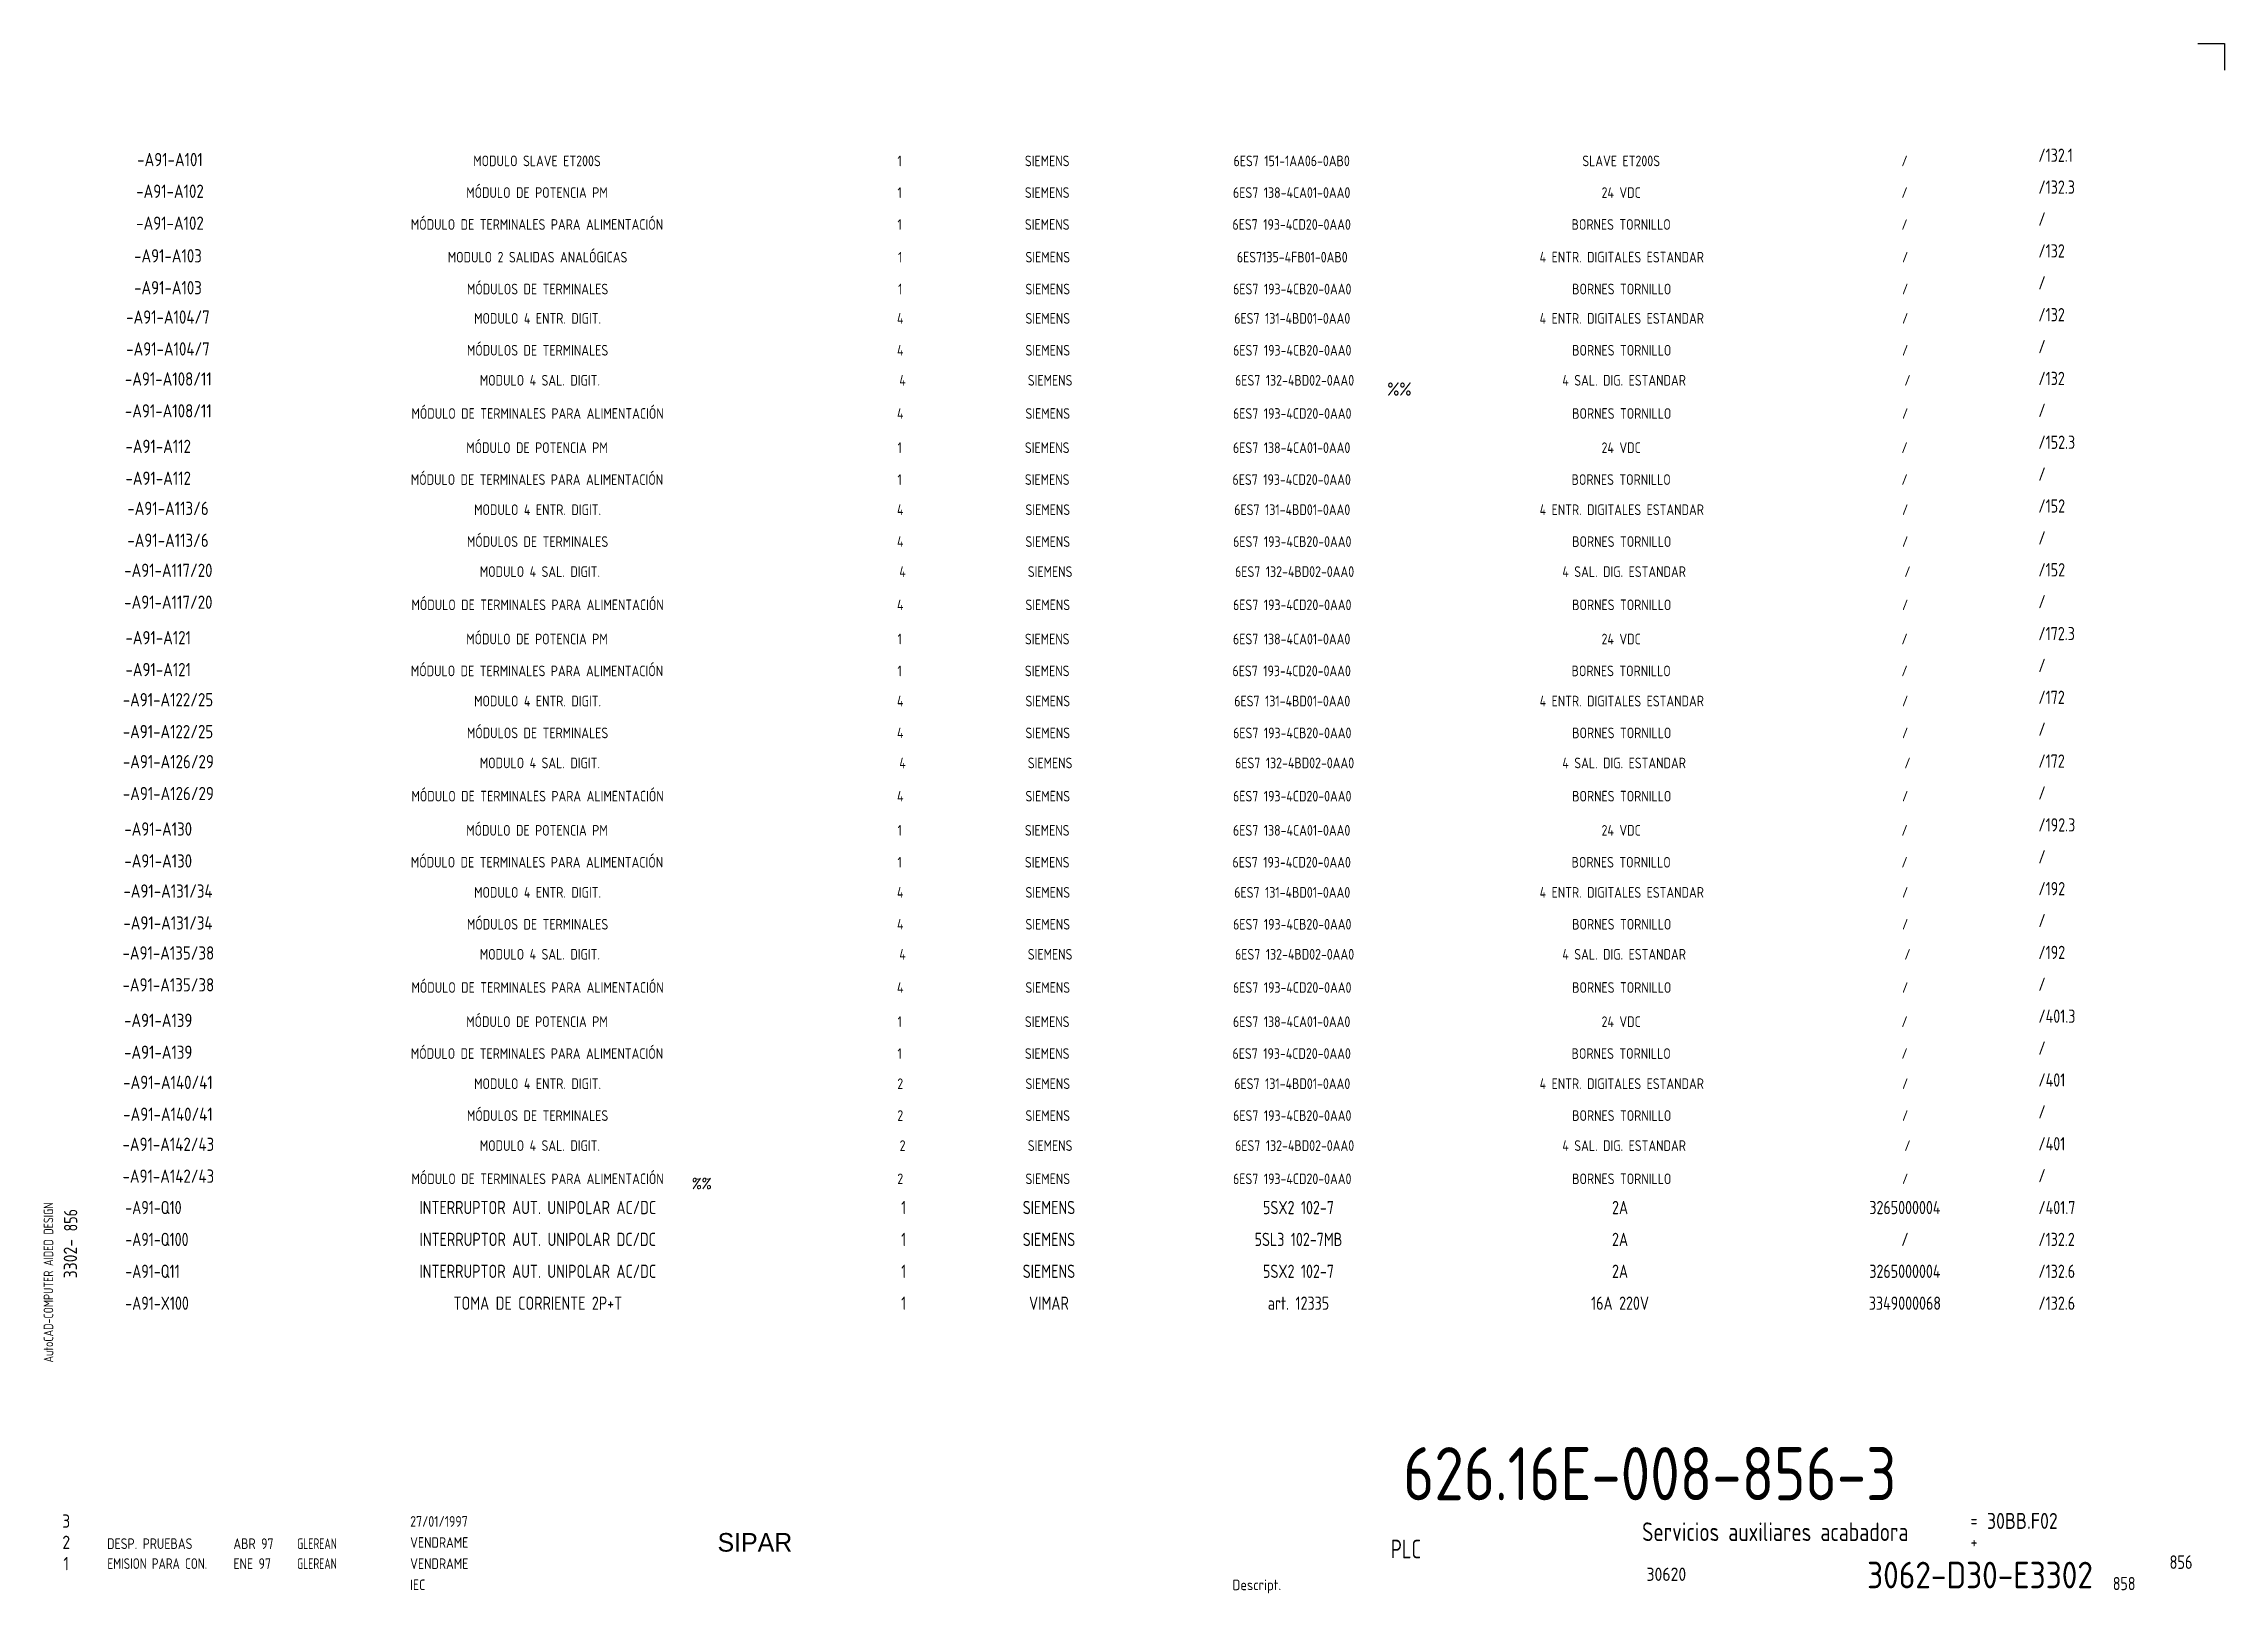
# Model space of a CAD drawing. Extents: x 10 to 420, y 5 to 297.
import ezdxf
from ezdxf.enums import TextEntityAlignment as Align

# ---------------------------------------------------------------- set-up
doc = ezdxf.new("R2010")
doc.units = 0
doc.header["$LTSCALE"] = 8
doc.header["$MEASUREMENT"] = 0
doc.layers.get('0').update_dxf_attribs({"linetype": 'CONTINUOUS'})
doc.layers.add('CART', color=7, linetype='CONTINUOUS')
doc.layers.add('ING', color=7, linetype='CONTINUOUS')
doc.styles.add('DIN', font='DIN', dxfattribs={"width": 0.85})
doc.styles.add('SIMPLEX', font='SIMPLEX', dxfattribs={"width": 0.9})
doc.styles.add('UNIV', font='UNIV')

# ---------------------------------------------------------------- blocks, each defined once
blk = doc.blocks.new('WB-FG100')
at = {"layer": 'CART', "color": 1}
for p, q in [((415, 297), (420, 297)), ((420, 297), (420, 292))]:
    blk.add_line(p, q, dxfattribs=at)
at = {"layer": 'CART', "color": 1, "style": 'DIN', "width": 0.8}
blk.add_text('AutoCAD-COMPUTER AIDED DESIGN', height=1.8, rotation=90, dxfattribs=at).set_placement((11.47, 48.84))
at = {"layer": 'CART', "color": 3, "style": 'DIN', "width": 0.8}
for s, p in [('=', (372.24, 17.91)), ('+', (372.24, 13.87))]:
    blk.add_text(s, height=2.5, dxfattribs=at).set_placement(p)
at = {"layer": 'CART', "color": 7, "style": 'DIN', "width": 0.9}
blk.add_attdef('FILE', text='', height=2.5, rotation=90, dxfattribs=at).set_placement((15.95, 68.38), align=Align.CENTER)
for tag, p in [('MOD-3', (13.92, 19)), ('MOD-2', (13.92, 15)), ('MOD-1', (13.92, 11)), ('NR.COMMESSA', (315, 9))]:
    blk.add_attdef(tag, text='', height=2.5, dxfattribs=at).set_placement(p, align=Align.MIDDLE)
at = {"layer": 'CART', "color": 7, "style": 'DIN'}
for tag, width, p in [('REV-3', 0.9, (21.66, 19)), ('DATA-3', 0.9, (45.37, 19)), ('NOME-3', 0.9, (57.37, 19)), ('REV-2', 0.9, (21.66, 15)), ('DATA-2', 0.9, (45.37, 15)), ('NOME-2', 0.9, (57.37, 15)), ('REV-1', 0.9, (21.66, 11)), ('DATA-1', 0.9, (45.37, 11)), ('NOME-1', 0.7, (57.37, 11))]:
    blk.add_attdef(tag, text='', height=2, dxfattribs=dict(at, width=width)).set_placement(p, align=Align.MIDDLE_LEFT)
at = {"layer": 'CART', "color": 7, "style": 'DIN', "width": 0.9}
for tag, p, height in [('DATA', (78.64, 17.94), 2), ('ESECUTORE', (78.64, 13.97), 2), ('CONTROLLORE', (78.64, 9.99), 2), ('SEGUE', (398.93, 5.65), 2.8), ('NORMA', (78.64, 6.01), 2)]:
    blk.add_attdef(tag, p, '', height=height, dxfattribs=at)
at = {"layer": 'CART', "color": 2, "style": 'DIN', "width": 0.9}
for tag, p in [('TITOLO-1/3', (266.5, 18.23)), ('TITOLO-1/2', (266.5, 15.73)), ('TITOLO-2/3', (266.5, 13.18)), ('TITOLO-2/2', (266.5, 10.68)), ('TITOLO-3/3', (266.5, 8.13))]:
    blk.add_attdef(tag, text='', height=3.5, dxfattribs=at).set_placement(p, align=Align.MIDDLE)
at = {"layer": 'CART', "color": 3, "style": 'DIN', "width": 0.9}
blk.add_attdef('ASSIEME', text='', height=3.5, dxfattribs=at).set_placement((334, 17), align=Align.MIDDLE)
at = {"layer": 'CART', "color": 3, "style": 'DIN', "width": 0.85}
for tag, p in [('=', (375.33, 16.63)), ('+', (375.33, 12.76))]:
    blk.add_attdef(tag, text='', height=3, dxfattribs=at).set_placement(p, align=Align.BOTTOM_LEFT)
at = {"layer": 'CART', "color": 3, "style": 'DIN', "width": 0.9}
blk.add_attdef('FOGLIO', text='', height=2.8, dxfattribs=at).set_placement((414.2, 9.56), align=Align.RIGHT)
at = {"layer": 'CART', "color": 2, "style": 'DIN', "width": 0.9}
blk.add_attdef('DISEGNO', text='', height=5, dxfattribs=at).set_placement((395.27, 6.35), align=Align.RIGHT)
at = {"layer": 'CART', "color": 1, "style": 'DIN', "width": 0.9}
blk.add_attdef('TIPOLOGIA', (233.37, 6), '', height=2, dxfattribs=at)

msp = doc.modelspace()

# ---------------------------------------------------------------- block references
at = {"layer": 'CART'}
ref = msp.add_blockref('WB-FG100', (0, 0), dxfattribs=at)
ref.add_attrib('TIPOLOGIA', 'Descript.', (233.37, 6), dxfattribs={"color": 1, "height": 2, "style": 'DIN', "width": 0.9})
ref.add_attrib('ASSIEME', 'Servicios auxiliares acabadora', dxfattribs={"color": 3, "height": 3.5, "style": 'DIN', "width": 0.8}).set_placement((335.5, 17), align=Align.MIDDLE)
ref.add_attrib('=', '30BB.F02', dxfattribs={"color": 3, "height": 3, "style": 'DIN', "width": 0.85}).set_placement((375.33, 16.63), align=Align.BOTTOM_LEFT)
ref.add_attrib('NR.COMMESSA', '30620', dxfattribs={"color": 7, "height": 2.5, "style": 'DIN', "width": 0.9}).set_placement((315, 9), align=Align.MIDDLE)
ref.add_attrib('DISEGNO', '3062-D30-E3302', dxfattribs={"color": 2, "height": 5, "style": 'DIN', "width": 0.9}).set_placement((395.27, 6.35), align=Align.RIGHT)
ref.add_attrib('DATA', '27/01/1997', (78.64, 17.94), dxfattribs={"color": 7, "height": 2, "style": 'DIN', "width": 0.85})
ref.add_attrib('ESECUTORE', 'VENDRAME', (78.64, 13.97), dxfattribs={"color": 7, "height": 2, "style": 'DIN', "width": 0.85})
ref.add_attrib('CONTROLLORE', 'VENDRAME', (78.64, 9.99), dxfattribs={"color": 7, "height": 2, "style": 'DIN', "width": 0.85})
ref.add_attrib('NORMA', 'IEC', (78.64, 6.01), dxfattribs={"color": 7, "height": 2, "style": 'DIN', "width": 0.85})
ref.add_attrib('MOD-1', '1', dxfattribs={"color": 7, "height": 2.5, "style": 'DIN', "width": 0.9}).set_placement((13.92, 11), align=Align.MIDDLE)
ref.add_attrib('REV-1', 'EMISION PARA CON.', dxfattribs={"color": 7, "height": 2, "style": 'DIN', "width": 0.8}).set_placement((21.66, 11), align=Align.MIDDLE_LEFT)
ref.add_attrib('DATA-1', 'ENE 97', dxfattribs={"color": 7, "height": 2, "style": 'DIN', "width": 0.85}).set_placement((45.37, 11), align=Align.MIDDLE_LEFT)
ref.add_attrib('NOME-1', 'GLEREAN', dxfattribs={"color": 7, "height": 2, "style": 'DIN', "width": 0.7}).set_placement((57.37, 11), align=Align.MIDDLE_LEFT)
ref.add_attrib('MOD-2', '2', dxfattribs={"color": 7, "height": 2.5, "style": 'DIN', "width": 0.9}).set_placement((13.92, 15), align=Align.MIDDLE)
ref.add_attrib('MOD-3', '3', dxfattribs={"color": 7, "height": 2.5, "style": 'DIN', "width": 0.9}).set_placement((13.92, 19), align=Align.MIDDLE)
ref.add_attrib('FILE', '3302-', dxfattribs={"color": 7, "height": 2.5, "rotation": 90, "style": 'DIN', "width": 0.9}).set_placement((15.95, 68.38), align=Align.CENTER)

# ---------------------------------------------------------------- texts
at = {"color": 3, "style": 'DIN'}
for s, height, width, p in [('-A91-A101', 2.5, 0.85, (33.45, 273.93)), ('-A91-A102', 2.5, 0.85, (33.45, 267.97)), ('-A91-A102', 2.5, 0.85, (33.45, 261.97)), ('-A91-A103', 2.5, 0.85, (33.07, 255.82)), ('-A91-A103', 2.5, 0.85, (33.07, 249.82)), ('-A91-A104/7', 2.5, 0.85, (33.07, 244.3)), ('-A91-A104/7', 2.5, 0.85, (33.07, 238.3)), ('-A91-A108/11', 2.5, 0.85, (33.14, 232.65)), ('-A91-A108/11', 2.5, 0.85, (33.14, 226.65)), ('-A91-A112', 2.5, 0.85, (31.23, 219.97)), ('-A91-A112', 2.5, 0.85, (31.23, 213.97)), ('-A91-A113/6', 2.5, 0.85, (33.07, 208.3)), ('-A91-A113/6', 2.5, 0.85, (33.07, 202.3)), ('-A91-A117/20', 2.5, 0.85, (33.14, 196.65)), ('-A91-A117/20', 2.5, 0.85, (33.14, 190.65)), ('-A91-A121', 2.5, 0.85, (31.23, 183.97)), ('-A91-A121', 2.5, 0.85, (31.23, 177.97)), ('-A91-A122/25', 2.5, 0.85, (33.07, 172.3)), ('-A91-A122/25', 2.5, 0.85, (33.07, 166.3)), ('-A91-A126/29', 2.5, 0.85, (33.14, 160.65)), ('-A91-A126/29', 2.5, 0.85, (33.14, 154.65)), ('-A91-A130', 2.5, 0.85, (31.23, 147.97)), ('-A91-A130', 2.5, 0.85, (31.23, 141.97)), ('-A91-A131/34', 2.5, 0.85, (33.07, 136.3)), ('-A91-A131/34', 2.5, 0.85, (33.07, 130.3)), ('-A91-A135/38', 2.5, 0.85, (33.14, 124.65)), ('-A91-A135/38', 2.5, 0.85, (33.14, 118.65)), ('-A91-A139', 2.5, 0.85, (31.23, 111.97)), ('-A91-A139', 2.5, 0.85, (31.23, 105.97)), ('-A91-A140/41', 2.5, 0.85, (33.07, 100.3)), ('-A91-A140/41', 2.5, 0.85, (33.07, 94.3)), ('-A91-A142/43', 2.5, 0.85, (33.14, 88.65)), ('-A91-A142/43', 2.5, 0.85, (33.14, 82.65)), ('PLC', 3.5, 0.75, (266, 12))]:
    msp.add_text(s, height=height, dxfattribs=dict(at, width=width)).set_placement(p, align=Align.CENTER)
at = {"style": 'DIN', "width": 0.85}
for s, p in [('MODULO SLAVE ET200S', (102.5, 273.93)), ('1', (170.74, 273.93)), ('SIEMENS', (198.5, 273.93)), ('6ES7 151-1AA06-0AB0', (244.5, 273.93)), ('SLAVE ET200S', (306.5, 273.93)), ('/', (359.82, 273.93)), ('MÓDULO DE POTENCIA PM', (102.5, 267.97)), ('1', (170.74, 267.97)), ('SIEMENS', (198.5, 267.97)), ('6ES7 138-4CA01-0AA0', (244.5, 267.97)), ('24 VDC', (306.5, 267.97)), ('/', (359.82, 267.97)), ('MÓDULO DE TERMINALES PARA ALIMENTACIÓN', (102.5, 261.97)), ('1', (170.74, 261.97)), ('SIEMENS', (198.5, 261.97)), ('6ES7 193-4CD20-0AA0', (244.5, 261.97)), ('BORNES TORNILLO', (306.5, 261.97)), ('/', (359.82, 261.97)), ('MODULO 2 SALIDAS ANALÓGICAS', (102.61, 255.82)), ('1', (170.85, 255.82)), ('SIEMENS', (198.61, 255.82)), ('6ES7135-4FB01-0AB0', (244.61, 255.82)), ('4 ENTR. DIGITALES ESTANDAR', (306.61, 255.82)), ('/', (359.93, 255.82)), ('MÓDULOS DE TERMINALES', (102.61, 249.82)), ('1', (170.85, 249.82)), ('SIEMENS', (198.61, 249.82)), ('6ES7 193-4CB20-0AA0', (244.61, 249.82)), ('BORNES TORNILLO', (306.61, 249.82)), ('/', (359.93, 249.82)), ('MODULO 4 ENTR. DIGIT.', (102.61, 244.3)), ('4', (170.85, 244.3)), ('SIEMENS', (198.61, 244.3)), ('6ES7 131-4BD01-0AA0', (244.61, 244.3)), ('4 ENTR. DIGITALES ESTANDAR', (306.61, 244.3)), ('/', (359.93, 244.3)), ('MÓDULOS DE TERMINALES', (102.61, 238.3)), ('4', (170.85, 238.3)), ('SIEMENS', (198.61, 238.3)), ('6ES7 193-4CB20-0AA0', (244.61, 238.3)), ('BORNES TORNILLO', (306.61, 238.3)), ('/', (359.93, 238.3)), ('MODULO 4 SAL. DIGIT.', (103.05, 232.65)), ('4', (171.29, 232.65)), ('SIEMENS', (199.05, 232.65)), ('6ES7 132-4BD02-0AA0', (245.05, 232.65)), ('4 SAL. DIG. ESTANDAR', (307.05, 232.65)), ('/', (360.37, 232.65)), ('MÓDULO DE TERMINALES PARA ALIMENTACIÓN', (102.61, 226.4)), ('4', (170.85, 226.4)), ('SIEMENS', (198.61, 226.4)), ('6ES7 193-4CD20-0AA0', (244.61, 226.4)), ('BORNES TORNILLO', (306.61, 226.4)), ('/', (359.93, 226.4)), ('MÓDULO DE POTENCIA PM', (102.5, 219.97)), ('1', (170.74, 219.97)), ('SIEMENS', (198.5, 219.97)), ('6ES7 138-4CA01-0AA0', (244.5, 219.97)), ('24 VDC', (306.5, 219.97)), ('/', (359.82, 219.97)), ('MÓDULO DE TERMINALES PARA ALIMENTACIÓN', (102.5, 213.97)), ('1', (170.74, 213.97)), ('SIEMENS', (198.5, 213.97)), ('6ES7 193-4CD20-0AA0', (244.5, 213.97)), ('BORNES TORNILLO', (306.5, 213.97)), ('/', (359.82, 213.97)), ('MODULO 4 ENTR. DIGIT.', (102.61, 208.3)), ('4', (170.85, 208.3)), ('SIEMENS', (198.61, 208.3)), ('6ES7 131-4BD01-0AA0', (244.61, 208.3)), ('4 ENTR. DIGITALES ESTANDAR', (306.61, 208.3)), ('/', (359.93, 208.3)), ('MÓDULOS DE TERMINALES', (102.61, 202.3)), ('4', (170.85, 202.3)), ('SIEMENS', (198.61, 202.3)), ('6ES7 193-4CB20-0AA0', (244.61, 202.3)), ('BORNES TORNILLO', (306.61, 202.3)), ('/', (359.93, 202.3)), ('MODULO 4 SAL. DIGIT.', (103.05, 196.65)), ('4', (171.29, 196.65)), ('SIEMENS', (199.05, 196.65)), ('6ES7 132-4BD02-0AA0', (245.05, 196.65)), ('4 SAL. DIG. ESTANDAR', (307.05, 196.65)), ('/', (360.37, 196.65)), ('MÓDULO DE TERMINALES PARA ALIMENTACIÓN', (102.61, 190.4)), ('4', (170.85, 190.4)), ('SIEMENS', (198.61, 190.4)), ('6ES7 193-4CD20-0AA0', (244.61, 190.4)), ('BORNES TORNILLO', (306.61, 190.4)), ('/', (359.93, 190.4)), ('MÓDULO DE POTENCIA PM', (102.5, 183.97)), ('1', (170.74, 183.97)), ('SIEMENS', (198.5, 183.97)), ('6ES7 138-4CA01-0AA0', (244.5, 183.97)), ('24 VDC', (306.5, 183.97)), ('/', (359.82, 183.97)), ('MÓDULO DE TERMINALES PARA ALIMENTACIÓN', (102.5, 177.97)), ('1', (170.74, 177.97)), ('SIEMENS', (198.5, 177.97)), ('6ES7 193-4CD20-0AA0', (244.5, 177.97)), ('BORNES TORNILLO', (306.5, 177.97)), ('/', (359.82, 177.97)), ('MODULO 4 ENTR. DIGIT.', (102.61, 172.3)), ('4', (170.85, 172.3)), ('SIEMENS', (198.61, 172.3)), ('6ES7 131-4BD01-0AA0', (244.61, 172.3)), ('4 ENTR. DIGITALES ESTANDAR', (306.61, 172.3)), ('/', (359.93, 172.3)), ('MÓDULOS DE TERMINALES', (102.61, 166.3)), ('4', (170.85, 166.3)), ('SIEMENS', (198.61, 166.3)), ('6ES7 193-4CB20-0AA0', (244.61, 166.3)), ('BORNES TORNILLO', (306.61, 166.3)), ('/', (359.93, 166.3)), ('MODULO 4 SAL. DIGIT.', (103.05, 160.65)), ('4', (171.29, 160.65)), ('SIEMENS', (199.05, 160.65)), ('6ES7 132-4BD02-0AA0', (245.05, 160.65)), ('4 SAL. DIG. ESTANDAR', (307.05, 160.65)), ('/', (360.37, 160.65)), ('MÓDULO DE TERMINALES PARA ALIMENTACIÓN', (102.61, 154.4)), ('4', (170.85, 154.4)), ('SIEMENS', (198.61, 154.4)), ('6ES7 193-4CD20-0AA0', (244.61, 154.4)), ('BORNES TORNILLO', (306.61, 154.4)), ('/', (359.93, 154.4)), ('MÓDULO DE POTENCIA PM', (102.5, 147.97)), ('1', (170.74, 147.97)), ('SIEMENS', (198.5, 147.97)), ('6ES7 138-4CA01-0AA0', (244.5, 147.97)), ('24 VDC', (306.5, 147.97)), ('/', (359.82, 147.97)), ('MÓDULO DE TERMINALES PARA ALIMENTACIÓN', (102.5, 141.97)), ('1', (170.74, 141.97)), ('SIEMENS', (198.5, 141.97)), ('6ES7 193-4CD20-0AA0', (244.5, 141.97)), ('BORNES TORNILLO', (306.5, 141.97)), ('/', (359.82, 141.97)), ('MODULO 4 ENTR. DIGIT.', (102.61, 136.3)), ('4', (170.85, 136.3)), ('SIEMENS', (198.61, 136.3)), ('6ES7 131-4BD01-0AA0', (244.61, 136.3)), ('4 ENTR. DIGITALES ESTANDAR', (306.61, 136.3)), ('/', (359.93, 136.3)), ('MÓDULOS DE TERMINALES', (102.61, 130.3)), ('4', (170.85, 130.3)), ('SIEMENS', (198.61, 130.3)), ('6ES7 193-4CB20-0AA0', (244.61, 130.3)), ('BORNES TORNILLO', (306.61, 130.3)), ('/', (359.93, 130.3)), ('MODULO 4 SAL. DIGIT.', (103.05, 124.65)), ('4', (171.29, 124.65)), ('SIEMENS', (199.05, 124.65)), ('6ES7 132-4BD02-0AA0', (245.05, 124.65)), ('4 SAL. DIG. ESTANDAR', (307.05, 124.65)), ('/', (360.37, 124.65)), ('MÓDULO DE TERMINALES PARA ALIMENTACIÓN', (102.61, 118.4)), ('4', (170.85, 118.4)), ('SIEMENS', (198.61, 118.4)), ('6ES7 193-4CD20-0AA0', (244.61, 118.4)), ('BORNES TORNILLO', (306.61, 118.4)), ('/', (359.93, 118.4)), ('MÓDULO DE POTENCIA PM', (102.5, 111.97)), ('1', (170.74, 111.97)), ('SIEMENS', (198.5, 111.97)), ('6ES7 138-4CA01-0AA0', (244.5, 111.97)), ('24 VDC', (306.5, 111.97)), ('/', (359.82, 111.97)), ('MÓDULO DE TERMINALES PARA ALIMENTACIÓN', (102.5, 105.97)), ('1', (170.74, 105.97)), ('SIEMENS', (198.5, 105.97)), ('6ES7 193-4CD20-0AA0', (244.5, 105.97)), ('BORNES TORNILLO', (306.5, 105.97)), ('/', (359.82, 105.97)), ('MODULO 4 ENTR. DIGIT.', (102.61, 100.3)), ('2', (170.85, 100.3)), ('SIEMENS', (198.61, 100.3)), ('6ES7 131-4BD01-0AA0', (244.61, 100.3)), ('4 ENTR. DIGITALES ESTANDAR', (306.61, 100.3)), ('/', (359.93, 100.3)), ('MÓDULOS DE TERMINALES', (102.61, 94.3)), ('2', (170.85, 94.3)), ('SIEMENS', (198.61, 94.3)), ('6ES7 193-4CB20-0AA0', (244.61, 94.3)), ('BORNES TORNILLO', (306.61, 94.3)), ('/', (359.93, 94.3)), ('MODULO 4 SAL. DIGIT.', (103.05, 88.65)), ('2', (171.29, 88.65)), ('SIEMENS', (199.05, 88.65)), ('6ES7 132-4BD02-0AA0', (245.05, 88.65)), ('4 SAL. DIG. ESTANDAR', (307.05, 88.65)), ('/', (360.37, 88.65)), ('MÓDULO DE TERMINALES PARA ALIMENTACIÓN', (102.61, 82.4)), ('2', (170.85, 82.4)), ('SIEMENS', (198.61, 82.4)), ('6ES7 193-4CD20-0AA0', (244.61, 82.4)), ('BORNES TORNILLO', (306.61, 82.4)), ('/', (359.93, 82.4))]:
    msp.add_text(s, height=2, dxfattribs=at).set_placement(p, align=Align.CENTER)
at = {"color": 7, "style": 'DIN', "width": 0.8}
for s, p in [('/132.1', (385, 276)), ('/132.3', (385, 270)), ('/', (385, 264)), ('/132', (385, 258)), ('/', (385, 252)), ('/132', (385, 246)), ('/', (385, 240)), ('/132', (385, 234)), ('/', (385, 228)), ('/152.3', (385, 222)), ('/', (385, 216)), ('/152', (385, 210)), ('/', (385, 204)), ('/152', (385, 198)), ('/', (385, 192)), ('/172.3', (385, 186)), ('/', (385, 180)), ('/172', (385, 174)), ('/', (385, 168)), ('/172', (385, 162)), ('/', (385, 156)), ('/192.3', (385, 150)), ('/', (385, 144)), ('/192', (385, 138)), ('/', (385, 132)), ('/192', (385, 126)), ('/', (385, 120)), ('/401.3', (385, 114)), ('/', (385, 108)), ('/401', (385, 102)), ('/', (385, 96)), ('/401', (385, 90)), ('/', (385, 84)), ('/401.7', (385, 78)), ('/132.2', (385, 72)), ('/132.6', (385, 66)), ('/132.6', (385, 60))]:
    msp.add_text(s, height=2.5, dxfattribs=at).set_placement(p, align=Align.MIDDLE_LEFT)
at = {"style": 'DIN'}
for s, width, p in [('%%', 0.85, (262.5, 230.75)), ('858', 0.8, (399, 6))]:
    msp.add_text(s, height=2.5, dxfattribs=dict(at, width=width)).set_placement(p)
at = {"color": 7, "linetype": 'Continuous', "style": 'SIMPLEX', "width": 0.9}
msp.add_text('%%', height=2, dxfattribs=at).set_placement((133.5, 82.5), align=Align.MIDDLE)
at = {"color": 3, "style": 'DIN', "width": 0.8}
for s, p in [('-A91-Q10', (25.03, 78)), ('-A91-Q100', (25.03, 72)), ('-A91-Q11', (25.03, 66)), ('-A91-X100', (25.03, 60))]:
    msp.add_text(s, height=2.5, dxfattribs=at).set_placement(p, align=Align.MIDDLE_LEFT)
at = {"color": 7, "style": 'DIN', "width": 0.8}
for p in [(171.5, 78), (171.5, 72), (171.5, 66), (171.5, 60)]:
    msp.add_text('1', height=2.5, dxfattribs=at).set_placement(p, align=Align.MIDDLE)
for s, p in [('SIEMENS', (198.83, 78)), ('5SX2 102-7', (245.78, 78)), ('2A', (306.29, 78)), ('3265000004', (359.89, 78)), ('SIEMENS', (198.83, 72)), ('5SL3 102-7MB', (245.78, 72)), ('2A', (306.29, 72)), ('/', (359.89, 72)), ('SIEMENS', (198.83, 66)), ('5SX2 102-7', (245.78, 66)), ('2A', (306.29, 66)), ('3265000004', (359.89, 66)), ('VIMAR', (198.83, 60)), ('art. 12335', (245.78, 60)), ('16A 220V', (306.29, 60)), ('3349000068', (359.89, 60))]:
    msp.add_text(s, height=2.5, dxfattribs=at).set_placement(p, align=Align.MIDDLE_CENTER)
at = {"style": 'DIN', "width": 0.8}
msp.add_text('856', height=2.5, rotation=90, dxfattribs=at).set_placement((16, 73.5))
at = {"linetype": 'Continuous', "style": 'DIN'}
for s, width, p in [('DESP. PRUEBAS', 0.85, (21.62, 13.75)), ('ABR 97', 0.85, (45.38, 13.75)), ('GLEREAN', 0.7, (57.38, 13.75))]:
    msp.add_text(s, height=2, dxfattribs=dict(at, width=width)).set_placement(p)
at = {"color": 3, "style": 'DIN', "width": 0.8}
msp.add_text('856', height=2.56, dxfattribs=at).set_placement((414, 10), align=Align.RIGHT)
at = {"color": 2, "insert": (265.47, 32.92), "char_height": 10, "width": 111.0411, "attachment_point": 1, "style": 'DIN'}
msp.add_mtext('626.16E-008-856-3', dxfattribs=at)
at = {"layer": 'CART', "color": 2, "linetype": 'Continuous', "style": 'UNIV'}
msp.add_text('SIPAR', height=3.5, dxfattribs=at).set_placement((143.5, 13.25), align=Align.CENTER)
at = {"layer": 'ING', "color": 7, "style": 'DIN', "width": 0.8}
for s, p in [('INTERRUPTOR AUT. UNIPOLAR AC/DC', (102.65, 78)), ('INTERRUPTOR AUT. UNIPOLAR DC/DC', (102.65, 72)), ('INTERRUPTOR AUT. UNIPOLAR AC/DC', (102.65, 66)), ('TOMA DE CORRIENTE 2P+T', (102.65, 60))]:
    msp.add_text(s, height=2.5, dxfattribs=at).set_placement(p, align=Align.MIDDLE_CENTER)

doc.saveas('drawing.dxf')
